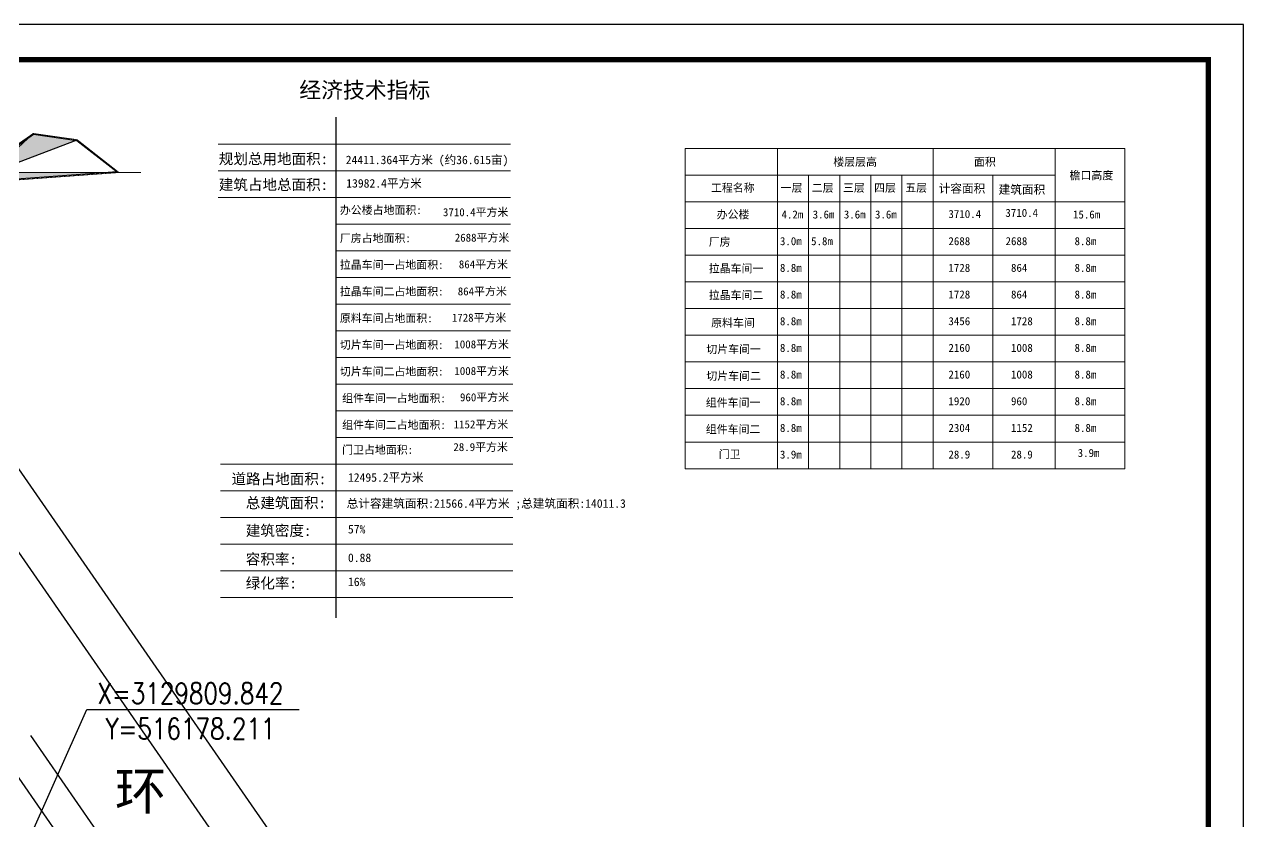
# Model space of a CAD drawing. Extents: x 515808503 to 516439353, y 3129544839 to 3129990415.
# Drawn here: x 516180649 to 516439353, y 3129821220 to 3129990415 of the extents above; entities that cross this region are included whole.
import ezdxf
from ezdxf.enums import TextEntityAlignment as Align

# ---------------------------------------------------------------- set-up
doc = ezdxf.new("R2010")
doc.units = 0
doc.header["$LTSCALE"] = 1000
doc.header["$MEASUREMENT"] = 0
doc.linetypes.add('CENTER2', pattern=[1.125, 0.75, -0.125, 0.125, -0.125])
doc.layers.get('0').update_dxf_attribs({"linetype": 'CONTINUOUS'})
doc.layers.get('DEFPOINTS').update_dxf_attribs({"linetype": 'CONTINUOUS'})
for name, color, linetype in [('LAYER1', 7, 'CONTINUOUS'), ('图框', 1, 'CONTINUOUS'), ('绿化红线', 3, 'CONTINUOUS'), ('路中', 2, 'CENTER2'), ('路名', 7, 'CONTINUOUS'), ('道路红线', 1, 'CONTINUOUS')]:
    doc.layers.add(name, color=color, linetype=linetype)
doc.layers.add('PP-COM', color=7, linetype='CONTINUOUS', lineweight=0)
doc.styles.add('_DIMFONT', font='TXT.shx')
doc.styles.add('宋体', font='')
doc.styles.get('宋体').set_extended_font_data('SimSun')
doc.dimstyles.get("Standard").update_dxf_attribs({"dimtxt": 1200, "dimasz": 1500, "dimexe": 500, "dimexo": 500, "dimgap": 0.09, "dimtad": 1, "dimtih": 1, "dimtoh": 1, "dimlfac": 0.001, "dimzin": 0, "dimdsep": 46, "dimtxsty": 'Standard', "dimblk": 'ARCHTICK', "dimcen": 0.09, "dimadec": 0, "dimazin": 0, "dimtfac": 1, "dimtofl": 0, "dimtmove": 1, "dimatfit": 3, "dimfxl": 1, "dimtolj": 1, "dimtzin": 0, "dimarcsym": 0})

# ---------------------------------------------------------------- blocks, each defined once
blk = doc.blocks.new('风玫瑰')
at = {"layer": 'LAYER1'}
for points in [[(-156, 1510), (0, 1614), (156, 1510), (123, 1466), (0, 1531), (-123, 1466)], [(1108, 1035), (553, 1113), (498, 1075), (0, 612)]]:
    blk.add_hatch(color=256, dxfattribs=at).paths.add_polyline_path(points)
h = blk.add_hatch(color=256, dxfattribs=at)
h.paths.add_polyline_path([(1539, 612), (0, 612), (269, 513), (273, 519)])
h.paths.add_polyline_path([(0, 612), (39, 486), (180, 412)])
h.paths.add_polyline_path([(0, 612), (-71, 433), (-4, 370), (0, 382)])
h.paths.add_polyline_path([(0, 612), (-340, 489), (-293, 384), (-282, 387)])
h.paths.add_polyline_path([(-374, 743), (-376, 740), (-550, 613), (-548, 612), (0, 612)])
h.paths.add_polyline_path([(-40, 711), (-44, 709), (-242, 842), (0, 612)])
h.paths.add_polyline_path([(57, 769), (0, 735), (0, 612)])
for p, q in [((0, 612), (550, 1124)), ((0, 612), (1128, 1042)), ((-286, 884), (0, 612)), ((-384, 747), (0, 612)), ((0, 612), (-43, 720)), ((62, 784), (0, 612)), ((0, 612), (-349, 486)), ((0, 612), (-299, 372)), ((-75, 423), (0, 612)), ((0, 612), (44, 473)), ((199, 391), (0, 612)), ((278, 510), (0, 612))]:
    blk.add_line(p, q, dxfattribs=at)
for points in [[(-156, 1510), (0, 1614), (156, 1510), (123, 1466), (0, 1531), (-123, 1466)], [(68, 775), (553, 1113), (1124, 1032), (1649, 620), (273, 519), (196, 404), (38, 487), (-4, 370), (-72, 433), (-293, 384), (-342, 493), (-550, 613), (-376, 740), (-284, 870), (-44, 709)]]:
    blk.add_lwpolyline(points, close=True, dxfattribs=at)
at = {"layer": 'LAYER1', "const_width": 15}
for points in [[(0, 0), (0, 1531)], [(-832, 612), (1964, 612)]]:
    blk.add_lwpolyline(points, dxfattribs=at)
at = {"layer": 'LAYER1', "const_width": 10}
blk.add_lwpolyline([(62, 784), (550, 1124), (1128, 1042), (1676, 612), (278, 510), (199, 391), (44, 473), (0, 353), (-75, 423), (-299, 372), (-349, 486), (-568, 612), (-384, 747), (-286, 884), (-43, 720)], close=True, dxfattribs=at)
blk = doc.blocks.new('_ArchTick')
at = {"color": 0, "linetype": 'ByBlock', "const_width": 0.15}
blk.add_lwpolyline([(-0.5, -0.5), (0.5, 0.5)], dxfattribs=at)
blk = doc.blocks.new('*D82')
at = {"color": 0, "lineweight": 30, "transparency": 16777216}
for p, q in [((516112527, 3129913459), (516121402, 3129919606)), ((516118930, 3129917906), (516151755, 3129870513)), ((516188736, 3129817120), (516155911, 3129864513)), ((516182321, 3129812689), (516191196, 3129818836))]:
    blk.add_line(p, q, dxfattribs=at)
at = {"layer": 'DEFPOINTS', "color": 0, "lineweight": 25, "transparency": 16777216}
for p in [(516108416, 3129910612), (516188730, 3129817128), (516178211, 3129809842)]:
    blk.add_point(p, dxfattribs=at)
at = {"color": 0, "lineweight": 30, "transparency": 16777216, "xscale": 3000, "yscale": 3000, "zscale": 3000}
for p, rotation in [((516118935, 3129917898), 124.7070830526404), ((516188730, 3129817128), 304.7070830526404)]:
    blk.add_blockref('_ArchTick', p, dxfattribs=dict(at, rotation=rotation))
at = {"color": 0, "lineweight": 25, "transparency": 16777216, "insert": (516153833, 3129867513), "char_height": 6000, "attachment_point": 5}
blk.add_mtext('\\A1;123m', dxfattribs=at)

msp = doc.modelspace()

# ---------------------------------------------------------------- linework, layer by layer
at = {"linetype": 'ByBlock', "lineweight": 25}
msp.add_line((516246711.3, 3129970703.7), (516246711.3, 3129864495.8), dxfattribs=at)
at = {"color": 0}
for p, q in [((516178210.8, 3129809842.4), (516193932, 3129844995.7)), ((516193932, 3129844995.7), (516238932, 3129844995.7))]:
    msp.add_line(p, q, dxfattribs=at)
at = {"layer": 'PP-COM', "color": 4}
for p, q in [((516221775.4, 3129964991.1), (516283803.5, 3129964991.1)), ((516320850.2, 3129964054.3), (516414146.2, 3129964054.3)), ((516320850.2, 3129964054.3), (516320850.2, 3129896123.2)), ((516340423.9, 3129964054.3), (516340423.9, 3129896123.2)), ((516373476.6, 3129964054.3), (516373476.6, 3129896123.2)), ((516399388.3, 3129964054.3), (516399388.3, 3129896123.2)), ((516414146.2, 3129964054.3), (516414146.2, 3129896123.2)), ((516221775.4, 3129959330.2), (516283803.5, 3129959330.2)), ((516320850.2, 3129958393.4), (516399388.3, 3129958393.4)), ((516347034.5, 3129958393.4), (516347034.5, 3129896123.2)), ((516353645, 3129958393.4), (516353645, 3129896123.2)), ((516360255.5, 3129958393.4), (516360255.5, 3129896123.2)), ((516366866.1, 3129958393.4), (516366866.1, 3129896123.2)), ((516386111.4, 3129958393.4), (516386111.4, 3129896123.2)), ((516221775.4, 3129953669.3), (516283803.5, 3129953669.3)), ((516320850.2, 3129952732.4), (516414146.2, 3129952732.4)), ((516246711.3, 3129948008.4), (516283803.5, 3129948008.4)), ((516320850.2, 3129947071.5), (516414146.2, 3129947071.5)), ((516246711.3, 3129942347.4), (516283803.5, 3129942347.4)), ((516320850.2, 3129941410.6), (516414146.2, 3129941410.6)), ((516246711.3, 3129936686.5), (516283803.5, 3129936686.5)), ((516320850.2, 3129935749.7), (516414146.2, 3129935749.7)), ((516246711.3, 3129931025.6), (516283803.5, 3129931025.6)), ((516320850.2, 3129930088.7), (516414146.2, 3129930088.7)), ((516246711.3, 3129925364.6), (516283803.5, 3129925364.6)), ((516320850.2, 3129924427.8), (516414146.2, 3129924427.8)), ((516246711.3, 3129919703.7), (516283803.5, 3129919703.7)), ((516320850.2, 3129918766.9), (516414146.2, 3129918766.9)), ((516246711.3, 3129914042.8), (516284281.3, 3129914042.8)), ((516320850.2, 3129913105.9), (516373476.6, 3129913105.9)), ((516340423.9, 3129913105.9), (516414146.2, 3129913105.9)), ((516340423.9, 3129913105.9), (516373476.6, 3129913105.9)), ((516246711.3, 3129908381.9), (516284281.3, 3129908381.9)), ((516320850.2, 3129907445), (516414146.2, 3129907445)), ((516246711.3, 3129902720.9), (516284281.3, 3129902720.9)), ((516320850.2, 3129901784.1), (516414146.2, 3129901784.1)), ((516222253.2, 3129897060), (516284281.3, 3129897060)), ((516247189.1, 3129897060), (516284281.3, 3129897060)), ((516247189.1, 3129897060), (516284281.3, 3129897060)), ((516320850.2, 3129896123.2), (516414146.2, 3129896123.2)), ((516222253.2, 3129891399.1), (516284281.3, 3129891399.1)), ((516222253.2, 3129885738.1), (516284281.3, 3129885738.1)), ((516222253.2, 3129880077.2), (516284281.3, 3129880077.2)), ((516222253.2, 3129874416.3), (516284281.3, 3129874416.3)), ((516222253.2, 3129868755.4), (516284281.3, 3129868755.4))]:
    msp.add_line(p, q, dxfattribs=at)
at = {"layer": '图框'}
msp.add_lwpolyline([(515808502.7, 3129544839.4), (516439352.7, 3129544839.4), (516439352.7, 3129990414.7), (515808502.7, 3129990414.7)], close=True, dxfattribs=at)
at = {"layer": '图框', "const_width": 1125.2}
msp.add_lwpolyline([(515827255.7, 3129552340.6), (516431851.5, 3129552340.6), (516431851.5, 3129982913.5), (515827255.7, 3129982913.5)], close=True, dxfattribs=at)
at = {"layer": '绿化红线', "ltscale": 10}
msp.add_lwpolyline([(516134386.1, 3129960931.3), (516389291.1, 3129592899)], dxfattribs=at)
at = {"layer": '路中', "ltscale": 100}
msp.add_lwpolyline([(516352798, 3129592899), (516113869.9, 3129937863.9)], dxfattribs=at)
at = {"layer": '道路红线'}
msp.add_line((516126165.4, 3129955237.4), (516377126.7, 3129592899), dxfattribs=at)

# ---------------------------------------------------------------- block references
at = {"linetype": 'Continuous', "xscale": 16.20000000298023, "yscale": 16.20000004768372, "zscale": 16.2}
msp.add_blockref('风玫瑰', (516173599.4, 3129949060.3), dxfattribs=at)

# ---------------------------------------------------------------- texts
at = {"color": 0, "style": '_DIMFONT', "width": 0.799994}
for tag, p in [('X=3129809.842', (516215873.4, 3129848443.6)), ('Y=516178.211', (516215873.4, 3129840943.6))]:
    msp.add_attdef(tag, text='', height=4500, dxfattribs=at).set_placement(p, align=Align.MIDDLE)
at = {"layer": 'PP-COM', "style": '宋体'}
for s, height, p in [('经济技术指标', 3396.56, (516238976.6, 3129974789.4)), ('规划总用地面积:', 2264.37, (516221902.8, 3129960753.9)), ('24411.364平方米 (约36.615亩)', 1811.497, (516248832.6, 3129960753.9)), ('楼层层高', 1698.28, (516352286, 3129960386.5)), ('面积', 1698.28, (516382133.9, 3129960386.5)), ('建筑占地总面积:', 2264.37, (516221902.8, 3129955267.8)), ('13982.4平方米 ', 1811.497, (516248942.3, 3129955780.1)), ('檐口高度', 1698.28, (516402414.4, 3129957515.6)), ('工程名称', 1698.28, (516326325.4, 3129954880.2)), ('一层', 1698.28, (516341110.9, 3129954880.2)), ('二层', 1698.28, (516347721.4, 3129954880.2)), ('三层', 1698.28, (516354331.9, 3129954880.2)), ('四层', 1698.28, (516360942.5, 3129954880.2)), ('五层', 1698.28, (516367553, 3129954880.2)), ('计容面积', 1811.5, (516374649.1, 3129954676.9)), ('建筑面积', 1811.5, (516387366.7, 3129954452.9)), ('办公楼占地面积:', 1698.28, (516247590.8, 3129950156.1)), ('3710.4平方米 ', 1698.28, (516269462.1, 3129949700.9)), ('办公楼', 1698.28, (516327543.1, 3129949219.3)), ('4.2m', 1698.28, (516341303.4, 3129949219.3)), ('3.6m', 1698.28, (516347914, 3129949219.3)), ('3.6m', 1698.28, (516354524.5, 3129949219.3)), ('3.6m', 1698.28, (516361135, 3129949219.3)), ('3710.4', 1698.28, (516376718.3, 3129949318.1)), ('3710.4', 1698.28, (516388803.8, 3129949563.7)), ('15.6m', 1698.28, (516403147, 3129949219.3)), ('厂房占地面积:', 1698.28, (516247590.8, 3129944197.3)), ('2688平方米 ', 1698.28, (516271966.7, 3129944306.5)), ('厂房', 1698.28, (516325864.4, 3129943420.9)), ('3.0m', 1698.28, (516340968.8, 3129943558.4)), ('5.8m', 1698.28, (516347579.4, 3129943558.4)), ('2688', 1698.28, (516376718.3, 3129943562.5)), ('2688', 1698.28, (516388841.5, 3129943562.5)), ('8.8m', 1698.28, (516403481.7, 3129943558.4)), ('拉晶车间一占地面积:', 1698.28, (516247590.8, 3129938536.4)), ('864平方米 ', 1698.28, (516272833.7, 3129938645.6)), ('拉晶车间一', 1698.28, (516325864.4, 3129937760)), ('8.8m', 1698.28, (516340968.8, 3129937897.5)), ('1728', 1698.28, (516376718.3, 3129937901.6)), ('864', 1698.28, (516389995.2, 3129937901.6)), ('8.8m', 1698.28, (516403481.7, 3129937897.5)), ('拉晶车间二占地面积:', 1698.28, (516247590.8, 3129932875.4)), ('864平方米 ', 1698.28, (516272600.7, 3129932908.6)), ('拉晶车间二', 1698.28, (516325864.4, 3129932099.1)), ('8.8m', 1698.28, (516340968.8, 3129932236.5)), ('1728', 1698.28, (516376718.3, 3129932240.7)), ('864', 1698.28, (516389995.2, 3129932240.7)), ('8.8m', 1698.28, (516403481.7, 3129932236.5)), ('原料车间占地面积:', 1698.28, (516247590.8, 3129927214.5)), ('1728平方米 ', 1698.28, (516271348.4, 3129927323.7)), ('原料车间', 1698.28, (516326363.9, 3129926227.2)), ('8.8m', 1698.28, (516340968.8, 3129926575.6)), ('3456', 1698.28, (516376718.3, 3129926579.8)), ('1728', 1698.28, (516389995.2, 3129926579.8)), ('8.8m', 1698.28, (516403481.7, 3129926575.6)), ('1008平方米 ', 1698.28, (516271881.3, 3129921662.8)), ('切片车间一占地面积:', 1698.28, (516247590.8, 3129921553.6)), ('切片车间一', 1698.28, (516325346.8, 3129920616.7)), ('8.8m', 1698.28, (516340968.8, 3129920914.7)), ('2160', 1698.28, (516376718.3, 3129920918.8)), ('1008', 1698.28, (516389995.2, 3129920918.8)), ('8.8m', 1698.28, (516403481.7, 3129920914.7)), ('切片车间二占地面积:', 1698.28, (516247590.8, 3129915892.6)), ('1008平方米 ', 1698.28, (516271881.3, 3129916001.8)), ('切片车间二', 1698.28, (516325346.8, 3129914955.8)), ('8.8m', 1698.28, (516340968.8, 3129915253.7)), ('2160', 1698.28, (516376718.3, 3129915257.9)), ('1008', 1698.28, (516389995.2, 3129915257.9)), ('8.8m', 1698.28, (516403481.7, 3129915253.7)), ('组件车间一占地面积:', 1698.28, (516248068.6, 3129910231.7)), ('960平方米 ', 1698.28, (516273078, 3129910429.9)), ('组件车间一', 1698.28, (516325234.3, 3129909294.9)), ('8.8m', 1698.28, (516340968.8, 3129909592.8)), ('1920', 1698.28, (516376718.3, 3129909597)), ('960', 1698.28, (516389995.2, 3129909597)), ('8.8m', 1698.28, (516403481.7, 3129909592.8)), ('组件车间二占地面积:', 1698.28, (516248068.6, 3129904570.8)), ('1152平方米 ', 1698.28, (516271729.1, 3129904680)), ('组件车间二', 1698.28, (516325234.3, 3129903633.9)), ('8.8m', 1698.28, (516340968.8, 3129903931.9)), ('2304', 1698.28, (516376718.3, 3129903936.1)), ('1152', 1698.28, (516389995.2, 3129903936.1)), ('8.8m', 1698.28, (516403481.7, 3129903931.9)), ('门卫占地面积:', 1698.28, (516248068.6, 3129899283.3)), ('28.9平方米 ', 1698.28, (516271673.9, 3129899858.9)), ('门卫', 1698.28, (516327977, 3129898346.4)), ('3.9m', 1698.28, (516340968.8, 3129898271)), ('28.9', 1698.28, (516376718.3, 3129898275.1)), ('28.9', 1698.28, (516389995.2, 3129898275.1)), ('3.9m', 1698.28, (516404142.1, 3129898608.2)), ('道路占地面积:', 2264.37, (516224595.4, 3129892840.5)), ('12495.2平方米 ', 1811.497, (516249310.4, 3129893352.9)), ('总建筑面积:', 2264.37, (516227623.5, 3129887742.8)), ('总计容建筑面积:21566.4平方米 ;总建筑面积:14011.3', 1811.497, (516249025.5, 3129887827)), ('建筑密度:', 2264.37, (516227623.5, 3129881863.1)), ('57%', 1811.5, (516249310.4, 3129882375.5)), ('容积率:', 2264.37, (516227623.5, 3129875796.9)), ('0.88', 1811.5, (516249310.4, 3129876309.2)), ('绿化率:', 2264.37, (516227623.5, 3129870700)), ('16%', 1811.5, (516249310.4, 3129871212.4))]:
    msp.add_text(s, height=height, dxfattribs=at).set_placement(p)
at = {"layer": '路名', "linetype": 'Continuous', "style": '宋体'}
msp.add_text('环', height=8000, dxfattribs=at).set_placement((516199835.3, 3129823766.4))

# ---------------------------------------------------------------- dimensions: what is measured, and where the dimension line sits
at = {"color": 0, "lineweight": 25}
dim = msp.add_aligned_dim(p1=(516108416.3, 3129910611.9), p2=(516178210.8, 3129809842.4), distance=12795.7, dimstyle='Standard', override={"dimtxt": 6000, "dimasz": 3000, "dimexe": 3000, "dimexo": 5000, "dimdec": 0, "dimpost": 'm', "dimdle": 10, "dimtdec": 0, "dimlwd": 30, "dimlwe": 30}, dxfattribs=at)
dim.commit()
dim.dimension.update_dxf_attribs({"geometry": '*D82', "text_midpoint": (516153832.6, 3129867512.8)})

doc.saveas('drawing.dxf')
